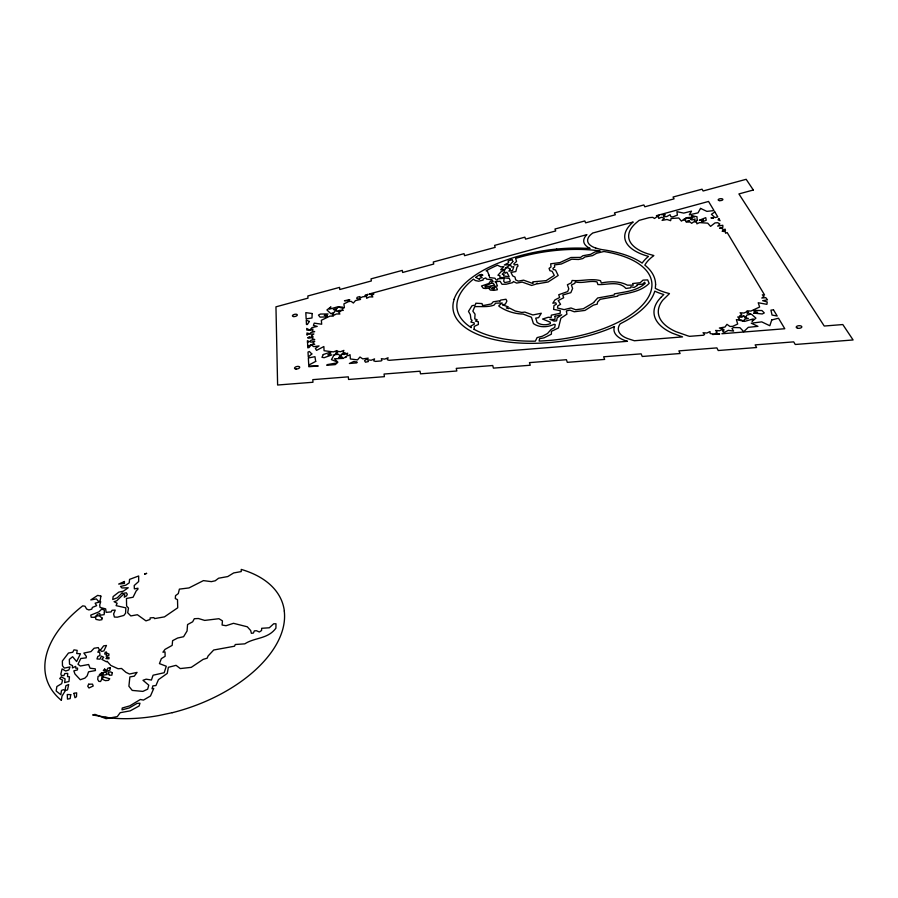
<?xml version="1.0" encoding="UTF-8"?>
<svg xmlns="http://www.w3.org/2000/svg" width="898" height="898" viewBox="0 0 898 898"><rect width="100%" height="100%" fill="white"/><g stroke="black" fill="none" stroke-linecap="round" stroke-linejoin="round"><path stroke-width="1.35" d="M479.554 279.312L479.599 278.391L482.17 277.437L479.891 275.877L482.866 275.147L481.575 274.451L479.442 274.822A98.264 44.328 -7.7 0 0 475.671 277.437M474.088 329.431L474.301 326.367L478.387 324.504L478.286 321.675L475.48 321.102L477.186 319.8L474.761 318.88L475.042 314.154L472.842 311.168L474.739 306.656C481.081 306.308 487.625 307.385 493.945 305.174L495.718 303.142L502.308 303.053L498.929 305.522L499.31 306.106M593.724 302.559L583.307 308.755L575.652 309.731L570.993 307.98L564.101 309.619L557.512 308.048L557.714 305.949L560.565 304.332L558.197 300.572L563.663 297.766L562.765 295.027L570.836 292.669L572.61 288.471L571.397 285.003L574.843 283.308L575.292 281.893C582.521 283.757 589.975 280.243 597.013 281.893L597.9 284.554C606.992 285.093 618.924 280.457 625.917 288.449L630.643 287.82L630.845 286.72L634.111 287.461L637.344 285.429L637.03 284.621L642.474 284.183L644.652 282.219L645.157 283.442C636.805 291.042 624.907 291.85 614.412 293.871L614.198 295.027L597.675 297.979L593.724 302.379M61.378 700.204L61.962 696.175L65.442 690.517L67.53 689.877L68.675 684.5L65.902 685.702L64.948 690.472L63.534 689.653L61.502 690.405L60.828 694.715L56.147 691L56.866 686.532L61.693 683.636L62.557 680.112L59.728 678.619L61.187 676.845L65.105 678.899L64.634 682.626L66.014 682.199A45.439 26.121 -21 0 1 67.586 681.829L68.944 681.537L69.46 676.778L67.541 676.632L67.732 673.399L64.757 673.567L63.938 675.599L61.333 675.442L60.84 674.106L62.063 668.909L65.655 670.997L68.854 669.975L69.999 666.911L64.353 668.123L62.467 665.755L62.366 660.995L68.472 653.037L72.738 652.262L73.995 649.86L77.194 650.365L76.723 653.52L80.461 653.766L76.622 661.557L72.615 656.696L69.303 659.424L69.539 664.217L72.491 665.598L72.446 667.932L75.668 666.383L75.802 668.247L77.587 668.056L77.441 669.897L73.827 670.885L74.949 673.971L80.292 679.73L84.906 678.125L87.162 675.824L88.543 671.816L95.457 670.548L95.244 668.842L90.069 668.202L88.61 664.509L80.36 666.013L77.991 664.251L80.809 658.492L86.163 657.864L86.365 656.438L83.862 653.059L90.945 651.6L94.099 648.244L98.275 647.593L99.409 650.04L100.823 649.602L103.629 645.898L106.492 645.449L103.854 650.893L101.71 651.454L100.52 650.489L98.555 650.848L97.86 652.251L99.633 652.251L100.015 655.417L97.815 656.46L96.973 658.964L100.015 659.143L101.429 656.146L103.708 657.28L101.844 659.368L106.435 661.804L107.075 661.276L110.847 665.452L118.098 668.763L121.533 668.471L125.956 672.344L129.492 674.028L137.057 672.389L134.285 676.149L129.873 676.924L128.897 686.24L132.231 690.416L142.872 691.393L147.687 689.159L148.765 685.174L142.973 680.28L146.161 679.18L151.425 680.033L153.064 675.217L164.177 672.737L166.287 666.237L159.451 663.622L161.348 658.627L165.12 656.315L165.041 651.926L162.931 652.184L165.041 649.377L172.169 645.381L172.607 640.667L177.602 638.04L183.596 636.704L187.065 630.991L187.559 624.57L192.666 621.798L194.316 618.711L198.402 618.509L204.699 620.406L218.921 618.711L222.446 620.844L222.098 625.042L226.027 625.715L233.491 623.313L247.309 626.793L250.677 630.542L251.384 633.315L253.382 633.068L254.336 630.867L256.469 630.722L259.342 632.001L261.576 630.497L261.666 628.297L269.299 627.781L273.699 623.773L275.989 623.773L275.922 628.173C267.772 639.275 254.785 637.299 244.828 643.844L235.254 644.517L234.535 646.212L213.702 650.006L208.067 656A33.922 19.655 -18 0 1 207.842 656.573L207.169 658.189L203.173 659.368L191.274 667.349L180.274 668.572L176.064 665.339L168.375 667.304L167.241 673.41L158.441 679.651L155.938 685.567L152.873 685.87L152.009 688.766L153.76 688.452L150.482 695.972L143.478 700.081L140.324 699.497L129.75 705.873L122.229 708.017L122.027 709.858L129.334 707.916L137.091 703.403L139.976 703.213L139.089 706.008L130.199 710.857L120.175 712.698L117.279 716.604L106.087 718.669L94.997 714.393L92.685 714.965L110.061 717.94A123.52 70.28 -17.9 0 0 159.148 715.481L172.192 712.675M454.164 299.225L453.31 302.514A102.709 46.348 -7.7 0 0 453.423 311.325A101.99 46.023 -7.8 0 0 539.878 343.148A3.772 1.785 -8 0 0 541.281 343.126L549.621 342.565A101.698 45.91 -7.7 0 0 614.513 326.558M743.656 321.215L744.532 319.318L748.315 318.431L744.835 317.679L744.7 316.321L745.991 317.005L746.855 315.108L750.616 314.221L748.943 313.862L751.559 314.289L755.914 318.15L752.086 321.417L753.242 318.902L744.61 321.417L738.796 320.137L741.142 319.89L743.589 321.192M510.502 258.579L513.869 257.524A101.553 45.82 -7.8 0 1 555.121 249.217A3.446 1.482 -7.7 0 1 556.457 249.072L556.681 249.049M502.644 304.77L505.361 304.108L506.887 301.088L505.967 299.247L500.702 300.089L499.816 301.515L499.041 300.886L493.215 301.807L491.363 303.939L484.224 305.354L482.507 305.354L482.035 303.569L475.861 303.221L475.311 305.107L472.045 305.69L468.464 311.393L470.328 314.637L470.945 319.273L472.079 320.339L470.889 322.045L474.155 322.898L474.301 324.156L470.878 326.041L471.27 327.647A98.264 44.328 -7.7 0 1 473.426 279.155L475.401 280.569L478.679 281.231L483.124 280.075L483.169 278.908L485.784 277.942L486.615 279.11L491.913 279.727L493.137 281.489L490.589 281.063L488.77 283.532L481.485 285.991L483.292 288.269L485.941 288.527L488.961 287.989L490.42 286.518L490.948 286.866L489.186 288.808L490.286 290.054L493.9 290.368L497.369 289.751L496.908 288.123L494.484 286.383L497.458 285.979L495.842 281.95L494.933 281.804L500.107 281.265L502.016 284.296L506.068 284.239L512.691 282.601L513.387 281.523L516.642 283.083L522.209 282.095L531.638 285.441L537.285 283.701L537.105 283.151L537.936 283.746L548.106 281.972L558.186 275.473L555.514 270.017L553.303 269.479L552.899 268.367L554.706 267.076L554.47 264.91L561.34 263.99L571.689 259.219L578.525 259.488L582.791 258.579L585.025 256.963L592.456 255.638L596.654 253.258L603.939 251.496A98.264 44.328 -7.7 0 1 646.201 300.504A98.264 44.328 -7.7 0 1 539.114 341.06L539.597 338.647L543.919 337.884L551.406 334.168L551.406 331.34L558.444 327.972L560.88 318.206L566.941 314.154L566.335 310.944L569.848 310.113L574.226 311.763L584.946 310.427L593.421 305.14L597.249 304.108L597.563 302.098L600.212 299.315L617.768 296.172L617.925 295.285C628.667 293.006 640.858 291.704 649.153 283.409L647.683 279.918L643.024 280.131L640.162 282.735L632.63 283.532L633.258 285.16L627.388 285.16C619.508 280.973 609.753 281.276 601.29 282.971L600.526 280.692C591.367 278.167 581.612 281.366 572.116 280.468L571.364 282.803L567.401 284.756L568.804 288.83L567.637 291.581L558.736 294.724L559.634 297.507L554.897 299.932L552.831 303.187L555.716 302.806L556.412 304.209L553.976 305.578L553.595 309.417L560.262 310.663L560.217 313.29L551.282 315.164L551.181 317.465L548.195 317.286L542.572 319.048L550.25 322.169L550.339 323.65C546.175 325.39 540.809 325.211 537.105 322.472L535.724 318.15L538.632 317.645L541.281 313.245L532.873 314.962L524.859 312.1L521.716 312.437L515.216 310.989L509.323 307.98L508.582 308.598L506.337 308.014L508.268 306.858L502.745 304.916M599.92 251.07L594.846 251.968L590.648 254.336L582.925 255.717L580.613 257.4L570.96 257.502L559.97 262.564L550.687 263.81L551.013 266.987L549.071 268.379L549.913 270.736L552.124 271.275L554.302 275.405L546.197 280.625L532.806 281.849L533.232 283.139L532.525 283.353L523.568 280.176L518.281 281.119L515.665 279.873L514.981 277.044L512.702 275.911L510.928 272.42L515.845 271.544L516.967 267.088L518.034 266.066L517.506 264.416L514.397 264.966L513.813 263.933L516.563 261.43L515.587 258.399A98.264 44.328 -7.7 0 1 599.83 250.89L599.898 251.013M556.76 249.049L557.153 249.004A101.99 46.023 -7.8 0 1 580.793 248.106L590.109 248.432A31.632 13.448 -6.8 0 1 586.922 234.625L369.19 294.005L370.279 294.566L373.86 293.983L371.66 295.588L372.838 296.935L369.471 296.901L366.609 298.304L366.732 296.677L365.834 296.531L362.713 296.778L359.851 298.181L359.986 296.553L357.135 297.294L356.742 298.484L360.547 299.438L355.473 300.583L353.374 303.03L351.062 301.313L348.604 301.582L343.912 303.872L344.372 307.677L342.026 308.89L343.272 310.405L339.545 310.36L337.278 311.483L341.027 310.966L338.759 312.616L339.893 314.008L336.503 313.963L333.562 315.411L333.663 313.705L332.215 314.749L333.338 316.152L329.948 316.107L321.338 320.283L321.697 324.223L314.244 323.134L313.413 325.379L317.219 326.401L312.021 327.59L309.765 330.15L306.701 328.421L306.79 330.049L309.664 330.374L312.975 329.083L312.134 330.879L314.693 331.688L311.022 332.451L309.383 334.135L313.862 333.977L311.505 335.695L313.11 336.84L312.201 338.669L314.738 339.534L311.022 340.263L309.619 341.667L311.078 342.16L314.749 341.251L312.953 343.081L314.715 344.338L311.045 344.619L308.441 346.314L307.599 344.619L307.778 347.84L309.114 347.504L311.157 344.832L313.716 346.628L319.071 345.932L315.389 348.379L316.534 350.4L323.852 346.527L324.077 350.736L333.461 351.904L336.873 350.579L335.987 352.476L337.648 353.049L337.233 351.286L340.465 351.713L343.878 350.388L343.014 352.285L345.64 353.172L341.622 354.171L344.26 354.519L347.683 353.183L346.819 355.092L348.357 355.619L350.029 354.665L350.377 358.964L357.505 359.896L359.963 357.011L362.713 358.874L368.191 358.167L364.532 360.693L365.464 362.197L368.371 361.568L367.798 359.806L371.121 360.255L374.556 358.897L373.736 360.839L375.398 361.411L381.01 360.962L381.908 360.435L381.313 358.684L384.647 359.121L388.082 357.774L387.285 359.716L389.07 360.322L627.466 341.296M110.061 717.929L104.864 717.3M479.375 279.357L475.873 277.448M595.61 248.005L598.932 248.937A25.009 10.653 -6.8 0 0 602.884 249.745A102.439 46.236 -7.8 0 1 642.16 263.103A67.44 29.814 -5.3 0 1 648.479 256.413L644.023 255.021A66.822 28.309 -5.7 0 1 633.202 222.008L592.467 233.11A1.987 0.842 -7.2 0 1 592.186 233.469L590.862 234.546A27.692 11.775 -6.8 0 0 595.61 248.005M499.165 306.42C505.911 311.09 514.823 313.941 523.107 314.064L528.765 316.242A13.941 6.466 -8.3 0 1 531.448 317.308L533.412 323.572C539.271 327.826 547.713 327.456 554.01 324.324L555.211 324.593L554.695 327.478L551.204 329.341L547.488 333.528L542.28 336.267L537.105 337.592L535.376 341.161A98.264 44.328 -7.7 0 1 474.099 329.33M627.264 341.262A34.753 16.377 -6.1 0 1 614.457 326.535M454.096 299.225A102.192 46.124 -7.8 0 1 510.535 258.613M284.352 611.033A123.812 70.448 -17.9 0 0 241.236 569.411L241.236 571.577L233.66 572.946L227.755 576.561L218.596 578.222L215.217 580.782L211.4 581.635L203.419 580.613L188.973 587.932L179.387 589.122L178.309 593.578L175.525 595.655L175.312 598.573L177.501 599.64L177.714 607.8L164.469 616.87L154.523 618.61L153.928 617.622L150.168 617.891L150.022 619.497L145.947 620.877L137.394 614.726L130.805 615.927L127.696 612.75L128.493 608.047L126.596 606.015L126.461 598.45L133.061 597.249L136.283 590.761L137.832 589.324L137.955 588.224L134.374 588.875L134.206 585.53L138.651 581.534L138.674 575.988L129.537 579.39L129.233 582.847L125.787 585.182L120.5 586.473L121.948 587.966L128.246 587.775L123.251 591.232L118.817 592.13L113.126 596.564L112.755 599.527L117.312 597.776L122.229 592.815L122.79 593.466L126.292 592.792L127.303 594.296L126.584 595.879L124.294 597.204L124.777 594.757L123.396 594.364L116.695 600.818L114.08 601.682L117.122 603.276L116.089 605.634L125.843 607.856L125.574 613.233L123.857 615.444L117.346 617.184L114.394 617.049L113.608 613.94L115.247 610.124L112.003 610.281L111.195 611.92L106.132 612.335L105.661 608.878L100.082 607.452L99.7 604.994L100.722 601.716L95.143 603.187L96.658 605.656L92.393 607.407L91.776 609.136L88.868 609.955L86.646 609.046L85.018 606.229L82.706 605.858A123.7 70.381 -17.9 0 0 61.277 700.272M284.262 611.044A124.901 71.043 -17.9 0 1 284.116 622.741A123.127 70.066 -17.9 0 1 264.416 660.861A124.003 70.549 -17.9 0 1 172.192 712.72M106.57 652.307L106.57 653.362L108.916 653.946L108.927 655.248L106.2 656.303L106.469 654.148L104.707 654.036L105.234 652.161L106.57 652.307M655.607 284.61L655.304 288.348A63.881 28.253 -5.3 0 0 667.921 293.197L669.481 293.601L662.803 300.134A67.687 31.273 -4.8 0 0 676.037 331.71L685.949 335.19A23.022 10.866 -5.1 0 0 689.608 336.335L703.538 335.223L704.582 334.426L703.044 332.731L706.928 333.023L710.004 331.564L710.116 333.495L713.584 334.281L712.664 334.494L719.713 333.933L714.842 333.899L717.132 332.148L715.571 330.464L719.466 330.756L722.531 329.297L722.665 331.216L723.575 331.418L723.934 329.409L719.365 328.017L725 327.029L726.965 324.335L729.962 326.479L732.746 326.344L737.696 324.01L736.36 319.598L737.673 319.89L739.357 318.599L737.763 316.96L741.636 317.23L744.161 316.029L739.481 316.096L741.703 314.39L740.109 312.773L743.971 313.032L746.979 311.617L747.259 313.503L748.663 312.425L747.057 310.809L750.919 311.067L759.641 307.004L758.215 302.738L766.914 304.343L767.24 301.986L762.671 300.673L767.487 299.831L765.758 297.631L761.807 298.046L763.962 296.396L762.357 294.836L764.568 294.971L727.155 232.515L725.618 233.256L725.337 231.718L722.127 231.213L725.494 230.371L725.135 229.136L722.98 230.169L722.699 228.642L719.523 228.148L722.868 227.306L722.8 225.263L717.704 226.15L719.87 223.995L717.682 222.693L715.033 222.917L710.554 226.363L707.714 223.164L699.531 222.603L696.893 223.838L696.668 222.345L693.986 221.75L691.606 223.31L690.203 222.031L686.701 222.064L689.294 220.582L685.825 221.795L685.612 220.313L683.064 219.92L681.447 221.121L678.765 217.978L671.087 218.506L670.626 220.672L667.012 219.494L662.084 220.392L664.329 218.293L661.399 217.26L658.773 218.472L658.616 217.013L656.876 216.744L654.541 218.461L652.723 217.361L649.22 217.63L639.241 220.358A9.968 4.164 -6.4 0 0 638.164 221.2L635.324 223.591A62.815 26.614 -5.7 0 0 647.873 253.842L653.879 255.548L652.88 256.323A63.309 27.995 -5.3 0 0 644.831 265.112A101.452 45.776 -7.7 0 1 653.475 275.473A102.406 46.213 -7.8 0 1 655.596 284.34L655.607 284.61M312.156 313.537L311.999 317.959L306.162 318.891L305.814 312.639L312.156 313.537M555.076 316.219L554.942 319.598L549.812 319.306L554.077 321.125L556.569 320.844L557.175 317.847L561.733 314.816L555.076 316.219M73.962 693.346L73.962 693.391A14.278 8.172 -20.3 0 0 73.973 693.694L74.983 697.746L76.476 696.736L76.667 692.852L75.814 692.975A29.982 17.309 -21 0 0 75.073 693.088L73.995 693.323M489.028 275.192L489.668 277.617L494.989 278.234L496.235 280.03L497.537 279.895L497.795 278.851L504.148 278.346L503.699 281.298L504.799 282.556L509.795 281.602L510.255 280.883L509.323 278.414L499.771 277.325L500.04 275.787L497.919 275.237L501.477 271.319L504.508 270.365L505.215 269.333L500.702 269.737L503.834 266.65L500.837 266.841L497.447 265.202A98.264 44.328 -7.7 0 0 486.099 270.803L487.288 270.915L489.028 275.192M336.526 310.102L336.436 311.022L335.425 310.484L334.314 312.235L330.868 313.683L326.917 309.967L330.891 306.88L329.398 309.159L338.31 306.645L337.143 308.474L333.315 309.552L336.526 310.102M327.198 315.86L327.074 316.882L320.047 317.129L318.464 315.086L320.474 314.042L328.028 313.963L324.268 315.355L327.198 315.86M112.183 672.669L111.88 675.15L109.275 675.24L109.253 674.095L108.377 674.028L108.198 672.31L110.566 671.884L112.183 672.669M110.263 667.708L109.971 670.144L106.144 671.502L107.895 668.134L110.263 667.708M102.136 674.926L101.541 679.606L100.576 681.503L98.859 681.38L97.691 679.393L98.084 676.329L102.136 674.926M102.877 676.789L102.552 679.382L105.392 680.628L108.422 680.358L109.747 678.776L102.877 676.789M103.405 672.624L103.068 675.24L107.109 674.499L105.829 672.175L103.405 672.624M104.359 612.638L104.089 614.681L100.127 615.175L99.768 613.581L97.871 614.075L94.593 617.296L91.203 617.285L90.777 615.108L98.915 611.864L101.732 609.125L104.28 610.011L104.359 612.638M102.125 618.037L101.912 619.676L99.51 620.114L95.951 619.384L95.491 617.611L96.647 616.084L99.162 615.747L102.125 618.037M70.751 694.67L70.156 698.622L67.473 699.115L67.271 694.502L70.751 694.67M100.868 596.115L100.161 600.807L98.488 601.402L96.378 598.921L90.788 599.92L97.702 595.385L100.868 596.115M124.418 581.5L124.463 583.442L118.682 584.07L124.418 581.5M503.789 274.642L503.576 275.978L509.166 276.741L506.91 272.229L504.99 273.25L504.71 271.701L502.195 274.227L503.789 274.642M510.176 269.108L508.908 271.151L512.567 270.5L513.824 266.672L511.624 267.065L510.39 264.831L505.327 268.165L507.965 267.683L510.176 269.108M356.899 362.163L356.742 362.893L349.378 363.488L353.891 361.445L356.899 362.163M308.508 341.397L307.531 343.317L307.385 340.724L308.508 341.397M494.461 287.989L494.113 289.066L491.532 288.617L493.125 286.922L494.461 287.989M771.752 319.957L769.822 325.727L761.729 321.877L751.267 323.201L757.946 326.344L748.281 327.332L743.757 331.688L739.93 327.669L733.599 327.523L731.971 328.522L733.61 331.081L728.244 330.341L721.913 333.753L784.796 328.735L778.487 318.206L771.752 319.957M753.815 313.133L762.29 313.963L764.299 312.919L761.942 310.551L753.983 310.394L754.107 311.505L757.575 312.246L753.815 313.133M697.174 220.358L696.219 221.2L694.345 220.538L695.142 219.011L691.943 219.931L690.416 219.404L692.324 217.989L688.8 218.45L686.925 217.653L694.423 216.979L691.426 215.722L697.005 216.732L697.174 220.358M323.258 354.53L321.967 357.314L324.167 357.685L331.89 354.89L327.826 354.833L330.722 353.195L330.43 352.162L323.258 354.53M686.454 217.686L685.836 219.011L683.49 219.595L686.454 217.686M88.678 684.209L87.723 686.207L88.969 687.991L93.224 685.982L92.494 684.141L88.678 684.209M491.756 282.96L485.055 286.17L485.223 287.259L494.529 285.036L493.26 283.308L491.756 282.96M659.3 214.88L658.874 215.722L656.416 215.677L659.3 214.88M334.022 354.957L331.441 359.627L337.906 362.186L334.449 358.773L343.575 358.381L342.374 357.191L338.625 357.46L341.509 355.81L341.173 354.643L340.05 355.81L338.591 354.362L334.853 354.631L336.245 353.846L334.022 354.957M700.53 208.403L698.015 212.871L689.316 214.835L691.505 211.153L683.715 213.107L676.901 211.659L677.395 215.105L672.905 216.889L670.907 216.699L670.054 214.701L666.743 216.575L663.981 216.643L663.375 216.115L665.295 214.712L660.423 214.577L708.544 201.455L714.011 210.581L706.894 211.378L700.53 208.403M367.742 294.398L367.237 295.229L364.914 295.464L367.742 294.398M308.194 333.45L307.071 335.167L306.948 332.978L308.789 333.787L308.194 333.45M718.838 218.629L718.03 219.853L720.073 220.695L718.838 218.629M309.361 321.462L307.307 324.56L306.476 324.492L306.24 320.148L309.361 321.462M660.782 297.474L658.279 300.448A72.02 33.282 -4.8 0 0 672.411 333.214L682.57 336.896L634.37 340.746L628.072 338.726A30.33 14.289 -6.1 0 1 620.215 323.808L625.491 321.024A101.698 45.899 -7.7 0 0 654.765 291.165A67.563 29.892 -5.3 0 0 663.846 294.544L660.782 297.474M104.595 669.1L103.304 670.492L104.359 670.986L105.706 669.818L104.595 669.1M345.663 356.753L344.765 357.696L346.785 356.528L345.663 356.753M327.489 364.577L326.737 365.295L335.257 364.61L337.278 362.859L327.489 364.577M512.848 261.565L510.266 264.618L504.317 265.011L508.672 262.654L508.1 261.004A98.264 44.328 -7.7 0 1 512.23 259.589L512.848 261.565M107.232 657.415L105.919 658.582L108.995 658.795L108.972 657.257L107.232 657.415M311.819 353.958L308.295 356.944L308.014 352.095L309.35 351.477L311.819 353.958M101.833 672.624L99.352 674.645L102.237 674.117L101.833 672.624M703.392 220.01L701.495 221.436L702.056 221.907L706.221 220.246L705.749 217.653L699.329 220.257L703.392 220.01M714.842 211.962L711.429 214.308L714.965 217.608L717.794 216.889L714.842 211.962M349.603 299.663L348.042 300.606L344.45 300.751L349.603 299.663M315.703 361.4L308.744 365.082L308.351 357.999L314.951 356.686L315.703 361.4M309.17 337.098L307.644 337.861L309.743 338.131L312.279 337.154L309.17 337.098M146.576 573.395L144.623 574.002L146.576 573.395M753.321 190.006L738.908 193.934L824.229 326.03L842.807 324.548L853.1 339.96L795.258 344.484L793.686 341.869L755.151 344.888L756.599 347.515L718.22 350.523L716.873 347.896L678.877 350.882L680.1 353.509L642.238 356.472L641.127 353.846L603.647 356.787L604.646 359.413L567.312 362.343L566.425 359.716L529.45 362.624L530.235 365.239L493.406 368.124L492.733 365.508L456.263 368.371L456.824 370.986L420.489 373.837L420.028 371.211L384.052 374.039L384.411 376.666L348.57 379.472L348.312 376.846L312.807 379.641L312.964 382.256L277.617 385.018L275.955 306.835L307.98 298.147L307.846 295.981L339.567 287.382L339.781 289.526L371.334 280.962L371.042 278.863L402.282 270.399L402.652 272.476L433.723 264.046L433.285 261.992L464.041 253.663L464.569 255.683L495.168 247.377L494.574 245.39L524.881 237.173L525.543 239.137L555.694 230.966L554.964 229.024L584.811 220.942L585.619 222.85L615.321 214.79L614.445 212.916L643.855 204.946L644.809 206.798L674.072 198.862L673.051 197.032L702.034 189.186L703.112 190.982L746.171 179.308L753.321 190.006M713.36 218.012L711.16 217.911L713.36 218.012M342.643 307.385L340.533 307.722L338.602 306.689L342.643 307.385M773.492 309.866L770.933 310.124L772.044 315.063L777.185 316.017L773.492 309.866M317.982 365.991L308.833 366.721L308.8 366.092L317.982 365.991M296.037 369.033A2.649 1.224 -12.3 0 0 299.708 367.159A2.649 1.224 -12.3 0 0 295.622 366.945A2.649 1.224 -12.3 0 0 296.037 369.033M293.848 316.579A2.492 1.089 -12 0 0 297.317 314.884A2.492 1.089 -12 0 0 293.455 314.727A2.492 1.089 -12 0 0 293.848 316.579M797.604 328.219A2.817 1.325 -3.4 0 0 801.835 326.883A2.817 1.325 -3.4 0 0 797.637 325.918A2.817 1.325 -3.4 0 0 797.604 328.219M719.388 200.613A2.391 0.977 -5.4 0 0 722.901 199.457A2.391 0.977 -5.4 0 0 719.287 198.929A2.391 0.977 -5.4 0 0 719.388 200.613"/></g></svg>
